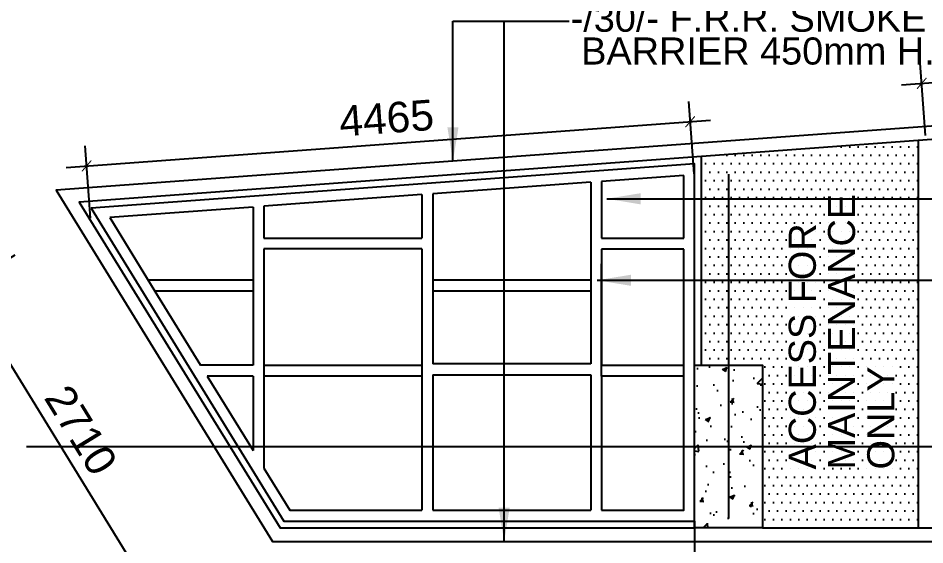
# Model space of a CAD drawing. Header units: millimetres. Extents: x 0 to 70486, y 148 to 42536.
# Drawn here: x 21259 to 27947, y 20892 to 24779 of the extents above; entities that cross this region are included whole.
import ezdxf

# ---------------------------------------------------------------- set-up
doc = ezdxf.new("R2010")
doc.units = ezdxf.units.MM
doc.linetypes.add('CENTERX2', pattern=[101.6, 63.5, -12.7, 12.7, -12.7])
doc.layers.get('Defpoints').update_dxf_attribs({"color": 8})
for name, color, linetype in [('Architectural Features', 8, 'Continuous'), ('arrow', 8, 'Continuous'), ('ATRIUM ART PLATFORM', 8, 'Continuous'), ('ATRIUM WALL STRUCTURE', 8, 'Continuous'), ('GBP Dim', 8, 'Continuous'), ('GBP Text 200', 8, 'Continuous'), ('grid', 8, 'CENTERX2'), ('hatch', 8, 'Continuous'), ('metal louvres', 8, 'Continuous'), ('OMITTED-11', 8, 'Continuous'), ('SMOKE BARRIER', 8, 'Continuous'), ('STEEL', 8, 'Continuous'), ('TEXT Ref', 8, 'Continuous'), ('VOID HATCH', 8, 'Continuous')]:
    doc.layers.add(name, color=color, linetype=linetype)
doc.styles.add('BH', font='arial.ttf')
doc.styles.get("Standard").update_dxf_attribs({"font": 'arial.ttf'})
doc.dimstyles.new('200 GBP', dxfattribs={"dimscale": 1.5, "dimtxt": 150, "dimasz": 50, "dimexe": 125, "dimexo": 50, "dimgap": 50, "dimtad": 1, "dimdec": 0, "dimzin": 0, "dimdsep": 46, "dimtxsty": 'BH', "dimblk": 'ARCHTICK', "dimcen": 0.09, "dimdle": 125, "dimclrd": 9, "dimclre": 9, "dimclrt": 1, "dimadec": 0, "dimazin": 0, "dimtfac": 1, "dimtdec": 0, "dimtix": 1, "dimtmove": 2, "dimatfit": 3, "dimldrblk": 'ARCHTICK', "dimfxl": 300, "dimfxlon": 1, "dimtolj": 1, "dimtzin": 0, "dimarcsym": 0})
doc.dimstyles.get("Standard").update_dxf_attribs({"dimtxt": 0.18, "dimasz": 0.18, "dimexe": 0.18, "dimexo": 0.0625, "dimgap": 0.09, "dimtad": 0, "dimtih": 1, "dimtoh": 1, "dimdec": 4, "dimzin": 0, "dimdsep": 46, "dimtxsty": 'Standard', "dimcen": 0.09, "dimadec": 0, "dimazin": 0, "dimtfac": 1, "dimtdec": 4, "dimtofl": 0, "dimtmove": 0, "dimatfit": 3, "dimfxl": 1, "dimtolj": 1, "dimtzin": 0, "dimarcsym": 0})

# ---------------------------------------------------------------- blocks, each defined once
blk = doc.blocks.new('_ArchTick')
at = {"color": 0, "const_width": 0.1}
blk.add_lwpolyline([(0.5, 0.5), (-0.5, -0.5)], dxfattribs=at)
blk = doc.blocks.new('*D326')
at = {"layer": 'Defpoints', "color": 0, "transparency": 16777216}
for p in [(21526.9, 23209.5), (22946.5, 20900.9), (22270, 20484.9)]:
    blk.add_point(p, dxfattribs=at)
at = {"layer": 'GBP Dim', "color": 9, "lineweight": -2, "transparency": 16777216}
for p, q in [((21233.7, 23029.2), (20690.6, 22695.2)), ((20752.1, 22953.2), (22368.2, 20325.2)), ((22653.3, 20720.6), (22110.3, 20386.7))]:
    blk.add_line(p, q, dxfattribs=at)
at = {"layer": 'GBP Dim', "color": 9, "lineweight": -2, "transparency": 16777216, "xscale": 75, "yscale": 75, "zscale": 75}
for p, rotation in [((20850.4, 22793.5), 121.5887666786611), ((22270, 20484.9), 301.5887666786611)]:
    blk.add_blockref('_ArchTick', p, dxfattribs=dict(at, rotation=rotation))
at = {"layer": 'GBP Dim', "transparency": 16777216, "insert": (21721.9, 21738.6), "char_height": 225, "attachment_point": 5, "rotation": 301.58877, "style": 'BH'}
blk.add_mtext('\\A1;2710', dxfattribs=at)
blk = doc.blocks.new('*D327')
at = {"layer": 'Defpoints', "color": 0, "transparency": 16777216}
for p in [(26216.2, 24014.7), (26250, 23554.2), (21797.3, 23227.8)]:
    blk.add_point(p, dxfattribs=at)
at = {"layer": 'GBP Dim', "color": 9, "lineweight": -2, "transparency": 16777216}
for p, q in [((26244.5, 23629), (26205.3, 24164.3)), ((21614, 23677.3), (26365.8, 24025.7)), ((21791.8, 23302.6), (21752.6, 23837.9))]:
    blk.add_line(p, q, dxfattribs=at)
at = {"layer": 'GBP Dim', "color": 9, "lineweight": -2, "transparency": 16777216, "xscale": 75, "yscale": 75, "zscale": 75}
for p, rotation in [((26216.2, 24014.7), 4.192919015759315), ((21763.6, 23688.3), 184.1929190157593)]:
    blk.add_blockref('_ArchTick', p, dxfattribs=dict(at, rotation=rotation))
at = {"layer": 'GBP Dim', "transparency": 16777216, "insert": (23976, 24040.9), "char_height": 225, "attachment_point": 5, "rotation": 4.19292, "style": 'BH'}
blk.add_mtext('\\A1;4465', dxfattribs=at)
blk = doc.blocks.new('*D485')
at = {"layer": 'Defpoints', "color": 0, "transparency": 16777216}
for p in [(34022.9, 24744.7), (34056.7, 24284.4), (27957.7, 23837.3)]:
    blk.add_point(p, dxfattribs=at)
at = {"layer": 'GBP Dim', "color": 9, "lineweight": -2, "transparency": 16777216}
for p, q in [((34051.2, 24359.2), (34011.9, 24894.3)), ((27774.3, 24286.6), (34172.5, 24755.7)), ((27952.2, 23912.1), (27912.9, 24447.1))]:
    blk.add_line(p, q, dxfattribs=at)
at = {"layer": 'GBP Dim', "color": 9, "lineweight": -2, "transparency": 16777216, "xscale": 75, "yscale": 75, "zscale": 75}
for p, rotation in [((34022.9, 24744.7), 4.193260155618417), ((27923.9, 24297.5), 184.1932601556184)]:
    blk.add_blockref('_ArchTick', p, dxfattribs=dict(at, rotation=rotation))
at = {"layer": 'GBP Dim', "transparency": 16777216, "insert": (30959.5, 24710.5), "char_height": 225, "attachment_point": 5, "rotation": 4.19326, "style": 'BH'}
blk.add_mtext('\\A1;6115', dxfattribs=at)
blk = doc.blocks.new('A$C65CE4B9A')
at = {"layer": 'grid', "ltscale": 200}
for p, q in [((-41000, 10500), (-41000, -20450)), ((-66500, -6750), (0, -6750))]:
    blk.add_line(p, q, dxfattribs=at)

msp = doc.modelspace()

# ---------------------------------------------------------------- hatches: boundary and pattern name
at = {"layer": 'hatch'}
h = msp.add_hatch(dxfattribs=at)
h.set_pattern_fill('DOTS', color=256, scale=1000, style=0)
h.set_pattern_definition([(0, (26298.99, 21017.76), (31.25, 62.5), [0, -62.5])])
h.paths.add_polyline_path([(27899, 23875.6), (26299, 23758.3), (26299, 22217.8), (26749, 22217.8), (26749, 21017.8), (27899, 21017.8)])
at = {"layer": 'VOID HATCH'}
h = msp.add_hatch(dxfattribs=at)
h.set_pattern_fill('AR-CONC', color=256, scale=2, style=0)
h.set_pattern_definition([(50, (-577662.27, 755268.1), (364.36934, -31.87817), [38.1, -419.1]), (355, (-577662.27, 755268.1), (-70.48565, 382.11329), [30.48, -335.28]), (100.451, (-577631.9, 755265.43), (293.885, 350.23338), [32.38, -356.18]), (46.1842, (-577662.27, 755369.7), (542.15808, -84.08466), [57.15, -628.65]), (96.6356, (-577617.1, 755362.7), (474.80847, 494.8511), [48.57, -534.27]), (351.184, (-577662.3, 755369.7), (474.8092, 494.85024), [45.72, -502.92]), (21, (-577611.47, 755344.3), (303.22976, -204.53104), [38.1, -419.1]), (326, (-577611.47, 755344.3), (123.60406, 368.37593), [30.48, -335.28]), (71.4514, (-577586.2, 755327.24), (426.83298, 163.84572), [32.38, -356.18]), (37.5, (-577662.27, 755268.09), (6.177207, 169.110078), [0, -331.216, 0, -340.36, 0, -336.55]), (7.5, (-577662.27, 755268.09), (133.639325, 200.36115), [0, -194.056, 0, -323.596, 0, -128.27]), (327.5, (-577775.56, 755268.09), (271.18119, -11.457488), [0, -127, 0, -396.24, 0, -525.78]), (317.5, (-577826.36, 755268.1), (296.25836, 50.85298), [0, -165.1, 0, -263.144, 0, -373.38])])
h.paths.add_polyline_path([(26749, 21017.8), (26249, 21017.8), (26249, 22217.8), (26749, 22217.8)])

# ---------------------------------------------------------------- linework, layer by layer
at = {"layer": 'Architectural Features', "ltscale": 10}
msp.add_line((26749, 21017.8), (27899, 21017.8), dxfattribs=at)
msp.add_lwpolyline([(27899, 23875.6), (26299, 23758.3)], dxfattribs=at)
at = {"layer": 'ATRIUM ART PLATFORM'}
for points in [[(27899, 21017.8), (34099, 21017.8), (34099, 24330.3), (27899, 23875.6), (27899, 21017.8)], [(26299, 22217.8), (26299, 23758.3), (21709.9, 23421.8), (23190.7, 21017.8), (26249, 21017.8)]]:
    msp.add_lwpolyline(points, dxfattribs=at)
at = {"layer": 'ATRIUM WALL STRUCTURE'}
msp.add_lwpolyline([(21797, 23377.8), (23218, 21067.8), (26249, 21067.8), (26249, 23704.8), (21797, 23377.8)], dxfattribs=at)
msp.add_lwpolyline([(26749, 21017.8), (26249, 21017.8), (26249, 22217.8), (26749, 22217.8)], close=True, dxfattribs=at)
at = {"layer": 'metal louvres'}
msp.add_lwpolyline([(26249, 21067.8), (26249, 20505.1), (26199, 20505.1), (26199, 20658.1)], dxfattribs=at)
at = {"layer": 'OMITTED-11', "ltscale": 750}
for p, q in [((22991.6, 22845.3), (22218.5, 22845.3)), ((25482.1, 22845.3), (24316.8, 22845.3)), ((22991.6, 22765.3), (22267.7, 22765.3)), ((25482.1, 22765.3), (24316.8, 22765.3)), ((23071.6, 22217.8), (24236.8, 22217.8)), ((25562.1, 22217.8), (26169, 22217.8)), ((24236.8, 22137.8), (23071.6, 22137.8)), ((26169, 22137.8), (25562.1, 22137.8))]:
    msp.add_line(p, q, dxfattribs=at)
at = {"layer": 'SMOKE BARRIER', "ltscale": 1000}
msp.add_lwpolyline([(41849, 24998.9), (21538.5, 23509.4), (23134.8, 20917.8), (41849, 20917.8), (41849, 24998.9)], dxfattribs=at)
at = {"layer": 'STEEL'}
for p, q in [((26169, 23618.7), (25562.1, 23574.1)), ((26169, 23155.5), (26169, 23618.7)), ((25482.1, 23568.2), (25482.1, 22765.3)), ((25562.1, 23574.1), (25562.1, 23155.5)), ((24316.8, 23482.7), (24316.8, 22765.3)), ((24236.8, 23476.8), (24236.8, 23155.9)), ((22991.6, 23385.3), (21934.1, 23307.6)), ((22991.6, 23385.3), (22991.6, 22765.3)), ((23071.6, 23391.2), (23071.6, 23155.9)), ((21934.1, 23307.6), (22267.7, 22765.3)), ((23071.6, 23155.9), (24236.8, 23155.9)), ((25562.1, 23155.5), (26169, 23155.5)), ((23071.6, 23075.9), (23071.6, 22137.8)), ((24236.8, 23075.9), (23071.6, 23075.9)), ((24236.8, 23075.9), (24236.8, 22137.8)), ((25562.1, 23075.5), (25562.1, 22217.8)), ((26169, 23075.5), (25562.1, 23075.5)), ((26169, 22137.8), (26169, 23075.5)), ((22991.6, 22765.3), (22991.6, 22218.2)), ((24316.8, 22765.3), (24316.8, 22227.8)), ((25482.1, 22765.3), (25482.1, 22227.8)), ((22991.6, 22218.2), (22604.3, 22218.2)), ((25482.1, 22227.8), (24316.8, 22227.8)), ((24316.8, 22147.8), (24316.8, 21147.8)), ((25482.1, 22147.8), (25482.1, 21147.8)), ((22991.6, 22138.2), (22653.5, 22138.2)), ((22991.6, 22138.2), (22991.6, 21588.5)), ((23071.6, 22137.8), (23071.6, 21458.4)), ((24236.8, 22137.8), (24236.8, 21147.8)), ((25562.1, 22137.8), (25562.1, 21147.8))]:
    msp.add_line(p, q, dxfattribs=at)
for points in [[(25482.1, 23568.2), (24316.8, 23482.7)], [(24236.8, 23476.8), (23071.6, 23391.2)], [(25562, 22137.8), (25562, 22967.1)], [(22267.7, 22765.3), (22604.3, 22218.2)], [(24316.8, 22147.8), (25482.1, 22147.8)], [(22653.5, 22138.2), (22991.6, 21588.5)], [(25562.1, 21147.8), (26169, 21147.8), (26169, 22137.8)], [(23071.6, 21458.4), (23262.7, 21147.8), (24236.8, 21147.8)], [(24316.8, 21147.8), (25482.1, 21147.8)]]:
    msp.add_lwpolyline(points, dxfattribs=at)

# ---------------------------------------------------------------- block references
at = {"layer": 'TEXT Ref'}
msp.add_blockref('A$C65CE4B9A', (67500, 28367.9), dxfattribs=at)

# ---------------------------------------------------------------- texts
at = {"layer": 'GBP Text 200', "style": 'BH'}
for s, p in [('-/30/- F.R.R. SMOKE', (25334.5, 24678.5)), (' BARRIER 450mm H. AT H/L', (25334.5, 24436.7))]:
    msp.add_text(s, height=200, dxfattribs=at).set_placement(p)
for s, p in [('MAINTENANCE', (27432.6, 21448.7)), ('ACCESS FOR', (27143.1, 21448.7)), ('ONLY', (27722.1, 21448.7))]:
    msp.add_text(s, height=200, rotation=90, dxfattribs=at).set_placement(p)

# ---------------------------------------------------------------- dimensions: what is measured, and where the dimension line sits
at = {"layer": 'GBP Dim'}
for p1, p2, distance, override, picture, middle in [((27957.7, 23837.3), (34056.7, 24284.4), 461.5, {"dimexe": 100, "dimdle": 100, "dimclrt": 256}, '*D485', (30959.5, 24710.5)), ((21797.3, 23227.8), (26250, 23554.2), 461.7, {"dimexe": 100, "dimdle": 100, "dimclrt": 256}, '*D327', (23976, 24040.9)), ((21526.9, 23209.5), (22946.5, 20900.9), -794.2, {"dimclrt": 256}, '*D326', (21721.9, 21738.6))]:
    dim = msp.add_aligned_dim(p1=p1, p2=p2, distance=distance, dimstyle='200 GBP', override=override, dxfattribs=at)
    dim.commit()
    dim.dimension.update_dxf_attribs({"geometry": picture, "text_midpoint": middle})

# ---------------------------------------------------------------- leaders
at = {"layer": 'arrow'}
for points in [[(24466.3, 23724.2), (24466.3, 24757.2), (24844, 24757.2)], [(24844, 20917.8), (24844, 24757.2), (25323.9, 24757.2)], [(25600.3, 23446.1), (29568.7, 23446.1), (29610.3, 23446.1)]]:
    msp.add_leader(points, dimstyle='Standard', override={"dimscale": 2, "dimtxt": 200, "dimasz": 125, "dimexe": 166.67, "dimexo": 100, "dimgap": 100, "dimtih": 0, "dimtoh": 0, "dimdec": 0, "dimrnd": 5.001, "dimtxsty": 'BH', "dimdle": 166.666667, "dimclrd": 9, "dimclre": 9, "dimclrt": 1, "dimtdec": 0, "dimtix": 1, "dimtofl": 1, "dimtmove": 2, "dimfxl": 50}, dxfattribs=at)
at = {"layer": 'GBP Text 200'}
msp.add_leader([(25530.2, 22844.7), (28631, 22844.7), (28543.8, 22844.7)], dimstyle='Standard', override={"dimscale": 2, "dimtxt": 200, "dimasz": 125, "dimexe": 166.67, "dimexo": 100, "dimgap": 100, "dimtih": 0, "dimtoh": 0, "dimdec": 0, "dimrnd": 5.001, "dimtxsty": 'BH', "dimdle": 166.666667, "dimclrd": 9, "dimclre": 9, "dimclrt": 1, "dimtdec": 0, "dimtix": 1, "dimtofl": 1, "dimtmove": 2, "dimfxl": 50}, dxfattribs=at)

doc.saveas('drawing.dxf')
